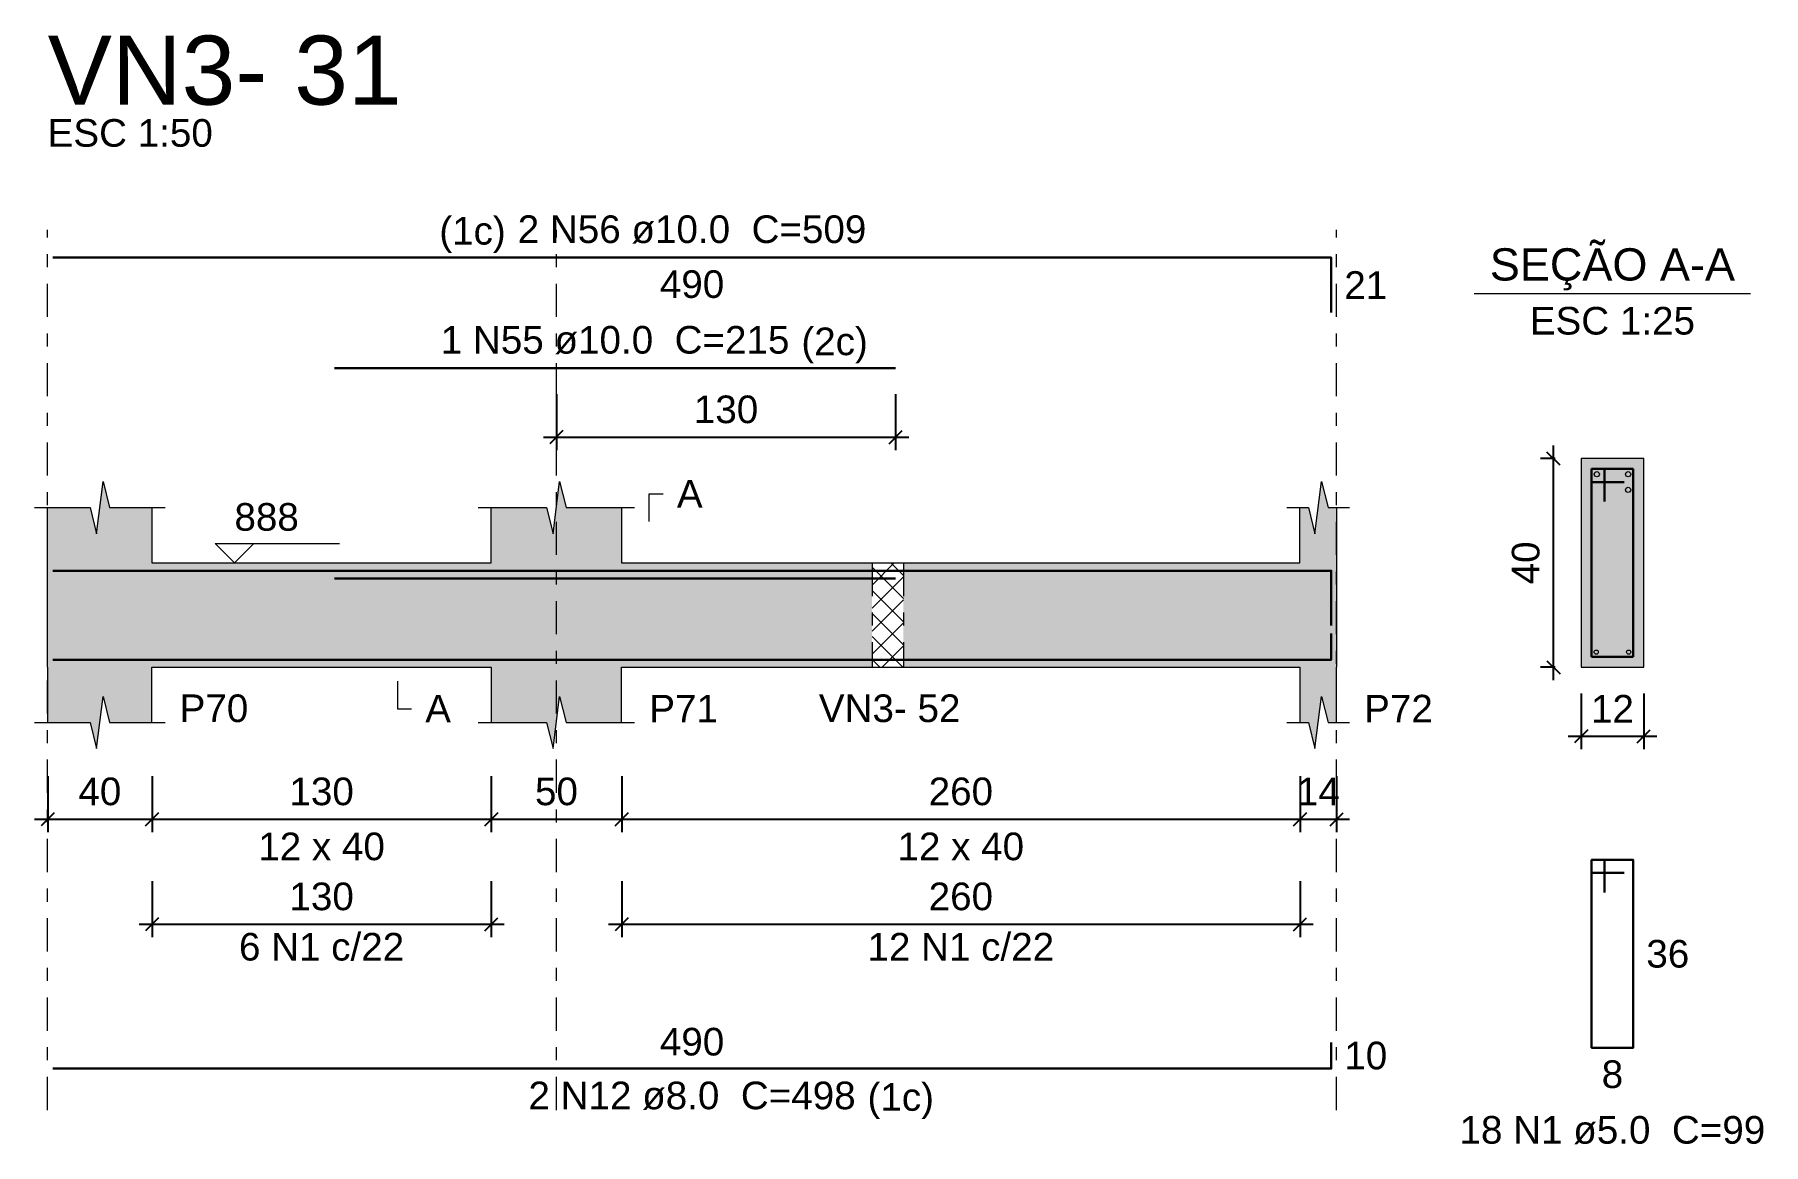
# Model space of a CAD drawing. Header units: millimetres. Extents: x -8 to 605, y -494 to 220.
# Drawn here: x 356.93 to 370.18, y -442.09 to -433.58 of the extents above; entities that cross this region are included whole.
import ezdxf

# ---------------------------------------------------------------- set-up
doc = ezdxf.new("R2010")
doc.units = ezdxf.units.MM
doc.header["$MEASUREMENT"] = 0
doc.linetypes.add('DASHDOT', pattern=[2.54, 1.27, -0.635, 0, -0.635])
doc.linetypes.add('NULL', pattern=[0])
for name, color, linetype, lineweight in [('Descrição da armadura', 7, 'Continuous', 0), ('DT-Barras na forma', 7, 'Continuous', 30), ('DT-Barras no corte', 5, 'Continuous', 5), ('DT-Barras rebatidas', 7, 'Continuous', 30), ('DT-Cotas', 7, 'Continuous', 5), ('DT-Forma', 5, 'Continuous', 5), ('DT-Hachura forma vigas', 252, 'Continuous', 5), ('DT-Hachura intersecção vigas', 9, 'Continuous', 5), ('DT-Hachura seção vigas', 252, 'Continuous', 5), ('DT-Pontilhado', 9, 'DASHDOT', 5), ('DT-Textos', 7, 'Continuous', 5), ('DT-Título', 5, 'Continuous', 20), ('Textos armaduras', 7, 'Continuous', 0)]:
    doc.layers.add(name, color=color, linetype=linetype, lineweight=lineweight)
doc.styles.add('Arial', font='arial.ttf')
doc.dimstyles.new('UM_25.000000', dxfattribs={"dimtxt": 0.18, "dimasz": 0.1, "dimexe": 0.1, "dimexo": 0.2, "dimgap": 0, "dimtad": 1, "dimtih": 1, "dimtoh": 1, "dimdec": 1, "dimlfac": 25, "dimzin": 0, "dimdsep": 46, "dimtxsty": 'Standard', "dimcen": 0.09, "dimdle": 0.1, "dimadec": 1, "dimazin": 2, "dimtfac": 1, "dimtdec": 4, "dimtofl": 0, "dimtmove": 0, "dimatfit": 3, "dimfxl": 1, "dimtolj": 1, "dimarcsym": 0})
doc.dimstyles.new('UM_50.000000', dxfattribs={"dimtxt": 0.18, "dimasz": 0.1, "dimexe": 0.1, "dimexo": 0.2, "dimgap": 0, "dimtad": 1, "dimtih": 1, "dimtoh": 1, "dimdec": 1, "dimlfac": 50, "dimzin": 0, "dimdsep": 46, "dimtxsty": 'Standard', "dimcen": 0.09, "dimdle": 0.1, "dimadec": 1, "dimazin": 2, "dimtfac": 1, "dimtdec": 4, "dimtofl": 0, "dimtmove": 0, "dimatfit": 3, "dimfxl": 1, "dimtolj": 1, "dimarcsym": 0})

# ---------------------------------------------------------------- blocks, each defined once
blk = doc.blocks.new('_Oblique')
at = {"color": 0, "linetype": 'ByBlock', "lineweight": -2}
blk.add_line((-0.5, -0.5), (0.5, 0.5), dxfattribs=at)
blk = doc.blocks.new('*D4859')
at = {"layer": 'Defpoints', "color": 0, "transparency": 16777216}
for p in [(357.031, -439.067), (357.831, -439.067), (357.831, -439.597)]:
    blk.add_point(p, dxfattribs=at)
at = {"layer": 'DT-Cotas', "color": 0, "lineweight": -2, "transparency": 16777216}
for p, q in [((357.031, -439.267), (357.031, -439.697)), ((357.831, -439.267), (357.831, -439.697)), ((356.931, -439.597), (357.931, -439.597))]:
    blk.add_line(p, q, dxfattribs=at)
at = {"layer": 'DT-Cotas', "color": 0, "lineweight": -2, "transparency": 16777216, "xscale": 0.1, "yscale": 0.1, "zscale": 0.1, "rotation": 180}
blk.add_blockref('_Oblique', (357.031, -439.597), dxfattribs=at)
at = {"layer": 'DT-Cotas', "color": 0, "lineweight": -2, "transparency": 16777216, "xscale": 0.1, "yscale": 0.1, "zscale": 0.1}
blk.add_blockref('_Oblique', (357.831, -439.597), dxfattribs=at)
at = {"layer": 'DT-Cotas', "color": 7, "transparency": 16777216, "insert": (357.431, -439.385), "char_height": 0.2118, "attachment_point": 5, "rotation": 0.0057, "style": 'Arial'}
blk.add_mtext('\\A1;40', dxfattribs=at)
blk = doc.blocks.new('*D4860')
at = {"layer": 'Defpoints', "color": 0, "transparency": 16777216}
for p in [(357.831, -439.067), (360.431, -439.067), (360.431, -439.597)]:
    blk.add_point(p, dxfattribs=at)
at = {"layer": 'DT-Cotas', "color": 0, "lineweight": -2, "transparency": 16777216}
for p, q in [((357.831, -439.267), (357.831, -439.697)), ((360.431, -439.267), (360.431, -439.697)), ((357.731, -439.597), (360.531, -439.597))]:
    blk.add_line(p, q, dxfattribs=at)
at = {"layer": 'DT-Cotas', "color": 0, "lineweight": -2, "transparency": 16777216, "xscale": 0.1, "yscale": 0.1, "zscale": 0.1, "rotation": 180}
blk.add_blockref('_Oblique', (357.831, -439.597), dxfattribs=at)
at = {"layer": 'DT-Cotas', "color": 0, "lineweight": -2, "transparency": 16777216, "xscale": 0.1, "yscale": 0.1, "zscale": 0.1}
blk.add_blockref('_Oblique', (360.431, -439.597), dxfattribs=at)
at = {"layer": 'DT-Cotas', "color": 7, "transparency": 16777216, "insert": (359.131, -439.385), "char_height": 0.2118, "attachment_point": 5, "rotation": 0.0057, "style": 'Arial'}
blk.add_mtext('\\A1;130', dxfattribs=at)
blk = doc.blocks.new('*D4861')
at = {"layer": 'Defpoints', "color": 0, "transparency": 16777216}
for p in [(360.431, -439.067), (361.431, -439.067), (361.431, -439.597)]:
    blk.add_point(p, dxfattribs=at)
at = {"layer": 'DT-Cotas', "color": 0, "lineweight": -2, "transparency": 16777216}
for p, q in [((360.431, -439.267), (360.431, -439.697)), ((361.431, -439.267), (361.431, -439.697)), ((360.331, -439.597), (361.531, -439.597))]:
    blk.add_line(p, q, dxfattribs=at)
at = {"layer": 'DT-Cotas', "color": 0, "lineweight": -2, "transparency": 16777216, "xscale": 0.1, "yscale": 0.1, "zscale": 0.1, "rotation": 180}
blk.add_blockref('_Oblique', (360.431, -439.597), dxfattribs=at)
at = {"layer": 'DT-Cotas', "color": 0, "lineweight": -2, "transparency": 16777216, "xscale": 0.1, "yscale": 0.1, "zscale": 0.1}
blk.add_blockref('_Oblique', (361.431, -439.597), dxfattribs=at)
at = {"layer": 'DT-Cotas', "color": 7, "transparency": 16777216, "insert": (360.931, -439.385), "char_height": 0.2118, "attachment_point": 5, "rotation": 0.0057, "style": 'Arial'}
blk.add_mtext('\\A1;50', dxfattribs=at)
blk = doc.blocks.new('*D4862')
at = {"layer": 'Defpoints', "color": 0, "transparency": 16777216}
for p in [(361.431, -439.067), (366.631, -439.067), (366.631, -439.597)]:
    blk.add_point(p, dxfattribs=at)
at = {"layer": 'DT-Cotas', "color": 0, "lineweight": -2, "transparency": 16777216}
for p, q in [((361.431, -439.267), (361.431, -439.697)), ((366.631, -439.267), (366.631, -439.697)), ((361.331, -439.597), (366.731, -439.597))]:
    blk.add_line(p, q, dxfattribs=at)
at = {"layer": 'DT-Cotas', "color": 0, "lineweight": -2, "transparency": 16777216, "xscale": 0.1, "yscale": 0.1, "zscale": 0.1, "rotation": 180}
blk.add_blockref('_Oblique', (361.431, -439.597), dxfattribs=at)
at = {"layer": 'DT-Cotas', "color": 0, "lineweight": -2, "transparency": 16777216, "xscale": 0.1, "yscale": 0.1, "zscale": 0.1}
blk.add_blockref('_Oblique', (366.631, -439.597), dxfattribs=at)
at = {"layer": 'DT-Cotas', "color": 7, "transparency": 16777216, "insert": (364.031, -439.385), "char_height": 0.2118, "attachment_point": 5, "rotation": 0.0057, "style": 'Arial'}
blk.add_mtext('\\A1;260', dxfattribs=at)
blk = doc.blocks.new('*D4863')
at = {"layer": 'Defpoints', "color": 0, "transparency": 16777216}
for p in [(366.631, -439.067), (366.911, -439.067), (366.911, -439.597)]:
    blk.add_point(p, dxfattribs=at)
at = {"layer": 'DT-Cotas', "color": 0, "lineweight": -2, "transparency": 16777216}
for p, q in [((366.631, -439.267), (366.631, -439.697)), ((366.911, -439.267), (366.911, -439.697)), ((366.531, -439.597), (367.011, -439.597))]:
    blk.add_line(p, q, dxfattribs=at)
at = {"layer": 'DT-Cotas', "color": 0, "lineweight": -2, "transparency": 16777216, "xscale": 0.1, "yscale": 0.1, "zscale": 0.1, "rotation": 180}
blk.add_blockref('_Oblique', (366.631, -439.597), dxfattribs=at)
at = {"layer": 'DT-Cotas', "color": 0, "lineweight": -2, "transparency": 16777216, "xscale": 0.1, "yscale": 0.1, "zscale": 0.1}
blk.add_blockref('_Oblique', (366.911, -439.597), dxfattribs=at)
at = {"layer": 'DT-Cotas', "color": 7, "transparency": 16777216, "insert": (366.771, -439.385), "char_height": 0.2118, "attachment_point": 5, "rotation": 0.0057, "style": 'Arial'}
blk.add_mtext('\\A1;14', dxfattribs=at)
blk = doc.blocks.new('*D4864')
at = {"layer": 'Defpoints', "color": 0, "transparency": 16777216}
for p in [(360.931, -436.139), (363.531, -436.139), (363.531, -436.668)]:
    blk.add_point(p, dxfattribs=at)
at = {"layer": 'DT-Cotas', "color": 0, "lineweight": -2, "transparency": 16777216}
for p, q in [((360.931, -436.339), (360.931, -436.768)), ((363.531, -436.339), (363.531, -436.768)), ((360.831, -436.668), (363.631, -436.668))]:
    blk.add_line(p, q, dxfattribs=at)
at = {"layer": 'DT-Cotas', "color": 0, "lineweight": -2, "transparency": 16777216, "xscale": 0.1, "yscale": 0.1, "zscale": 0.1, "rotation": 180}
blk.add_blockref('_Oblique', (360.931, -436.668), dxfattribs=at)
at = {"layer": 'DT-Cotas', "color": 0, "lineweight": -2, "transparency": 16777216, "xscale": 0.1, "yscale": 0.1, "zscale": 0.1}
blk.add_blockref('_Oblique', (363.531, -436.668), dxfattribs=at)
at = {"layer": 'DT-Cotas', "color": 7, "transparency": 16777216, "insert": (362.231, -436.456), "char_height": 0.2118, "attachment_point": 5, "rotation": 0.0057, "style": 'Arial'}
blk.add_mtext('\\A1;130', dxfattribs=at)
blk = doc.blocks.new('*D4865')
at = {"layer": 'Defpoints', "color": 0, "transparency": 16777216}
for p in [(368.574, -436.832), (368.786, -436.832), (368.786, -438.432)]:
    blk.add_point(p, dxfattribs=at)
at = {"layer": 'DT-Cotas', "color": 0, "lineweight": -2, "transparency": 16777216}
for p, q in [((368.574, -438.532), (368.574, -436.732)), ((368.586, -436.832), (368.474, -436.832)), ((368.586, -438.432), (368.474, -438.432))]:
    blk.add_line(p, q, dxfattribs=at)
at = {"layer": 'DT-Cotas', "color": 0, "lineweight": -2, "transparency": 16777216, "xscale": 0.1, "yscale": 0.1, "zscale": 0.1}
for p, rotation in [((368.574, -436.832), 90), ((368.574, -438.432), 270)]:
    blk.add_blockref('_Oblique', p, dxfattribs=dict(at, rotation=rotation))
at = {"layer": 'DT-Cotas', "color": 7, "transparency": 16777216, "insert": (368.362, -437.632), "char_height": 0.2118, "attachment_point": 5, "rotation": 90, "style": 'Arial'}
blk.add_mtext('\\A1;40', dxfattribs=at)
blk = doc.blocks.new('*D4866')
at = {"layer": 'Defpoints', "color": 0, "transparency": 16777216}
for p in [(368.786, -438.432), (369.266, -438.432), (369.266, -438.961)]:
    blk.add_point(p, dxfattribs=at)
at = {"layer": 'DT-Cotas', "color": 0, "lineweight": -2, "transparency": 16777216}
for p, q in [((368.786, -438.632), (368.786, -439.061)), ((369.266, -438.632), (369.266, -439.061)), ((368.686, -438.961), (369.366, -438.961))]:
    blk.add_line(p, q, dxfattribs=at)
at = {"layer": 'DT-Cotas', "color": 0, "lineweight": -2, "transparency": 16777216, "xscale": 0.1, "yscale": 0.1, "zscale": 0.1, "rotation": 180}
blk.add_blockref('_Oblique', (368.786, -438.961), dxfattribs=at)
at = {"layer": 'DT-Cotas', "color": 0, "lineweight": -2, "transparency": 16777216, "xscale": 0.1, "yscale": 0.1, "zscale": 0.1}
blk.add_blockref('_Oblique', (369.266, -438.961), dxfattribs=at)
at = {"layer": 'DT-Cotas', "color": 7, "transparency": 16777216, "insert": (369.026, -438.75), "char_height": 0.2118, "attachment_point": 5, "rotation": 0.0057, "style": 'Arial'}
blk.add_mtext('\\A1;12', dxfattribs=at)
blk = doc.blocks.new('*D4867')
at = {"layer": 'Defpoints', "color": 0, "transparency": 16777216}
for p in [(357.831, -439.872), (360.431, -439.872), (360.431, -440.402)]:
    blk.add_point(p, dxfattribs=at)
at = {"layer": 'DT-Cotas', "color": 0, "lineweight": -2, "transparency": 16777216}
for p, q in [((357.831, -440.072), (357.831, -440.502)), ((360.431, -440.072), (360.431, -440.502)), ((357.731, -440.402), (360.531, -440.402))]:
    blk.add_line(p, q, dxfattribs=at)
at = {"layer": 'DT-Cotas', "color": 0, "lineweight": -2, "transparency": 16777216, "xscale": 0.1, "yscale": 0.1, "zscale": 0.1, "rotation": 180}
blk.add_blockref('_Oblique', (357.831, -440.402), dxfattribs=at)
at = {"layer": 'DT-Cotas', "color": 0, "lineweight": -2, "transparency": 16777216, "xscale": 0.1, "yscale": 0.1, "zscale": 0.1}
blk.add_blockref('_Oblique', (360.431, -440.402), dxfattribs=at)
at = {"layer": 'DT-Cotas', "color": 7, "transparency": 16777216, "insert": (359.131, -440.19), "char_height": 0.2118, "attachment_point": 5, "rotation": 0.0057, "style": 'Arial'}
blk.add_mtext('\\A1;130', dxfattribs=at)
blk = doc.blocks.new('*D4868')
at = {"layer": 'Defpoints', "color": 0, "transparency": 16777216}
for p in [(361.431, -439.872), (366.631, -439.872), (366.631, -440.402)]:
    blk.add_point(p, dxfattribs=at)
at = {"layer": 'DT-Cotas', "color": 0, "lineweight": -2, "transparency": 16777216}
for p, q in [((361.431, -440.072), (361.431, -440.502)), ((366.631, -440.072), (366.631, -440.502)), ((361.331, -440.402), (366.731, -440.402))]:
    blk.add_line(p, q, dxfattribs=at)
at = {"layer": 'DT-Cotas', "color": 0, "lineweight": -2, "transparency": 16777216, "xscale": 0.1, "yscale": 0.1, "zscale": 0.1, "rotation": 180}
blk.add_blockref('_Oblique', (361.431, -440.402), dxfattribs=at)
at = {"layer": 'DT-Cotas', "color": 0, "lineweight": -2, "transparency": 16777216, "xscale": 0.1, "yscale": 0.1, "zscale": 0.1}
blk.add_blockref('_Oblique', (366.631, -440.402), dxfattribs=at)
at = {"layer": 'DT-Cotas', "color": 7, "transparency": 16777216, "insert": (364.031, -440.19), "char_height": 0.2118, "attachment_point": 5, "rotation": 0.0057, "style": 'Arial'}
blk.add_mtext('\\A1;260', dxfattribs=at)

msp = doc.modelspace()

# ---------------------------------------------------------------- hatches: boundary and pattern name
at = {"layer": 'DT-Hachura forma vigas', "linetype": 'Continuous'}
for points in [[(361.4305, -438.4318), (363.3505, -438.4318), (363.3505, -437.6318), (361.4305, -437.6318), (361.4305, -437.2082), (361.0055, -437.2082), (360.9555, -437.0082), (360.9055, -437.4082), (360.8555, -437.2082), (360.4305, -437.2082), (360.4305, -437.6318), (357.8305, -437.6318), (357.8305, -437.2082), (357.5055, -437.2082), (357.4555, -437.0082), (357.4055, -437.4082), (357.3555, -437.2082), (357.0305, -437.2082), (357.0305, -437.6318), (357.0305, -438.4318), (357.0305, -438.8554), (357.3555, -438.8554), (357.4055, -439.0554), (357.4555, -438.6554), (357.5055, -438.8554), (357.8305, -438.8554), (357.8305, -438.4318), (360.4305, -438.4318), (360.4305, -438.8554), (360.8555, -438.8554), (360.9055, -439.0554), (360.9555, -438.6554), (361.0055, -438.8554), (361.4305, -438.8554), (361.4305, -438.4318)], [(366.9105, -438.8554), (366.9105, -438.4318), (366.9105, -437.6318), (366.9105, -437.2082), (366.8455, -437.2082), (366.7955, -437.0082), (366.7455, -437.4082), (366.6955, -437.2082), (366.6305, -437.2082), (366.6305, -437.6318), (363.5905, -437.6318), (363.5905, -438.4318), (366.6305, -438.4318), (366.6305, -438.8554), (366.6955, -438.8554), (366.7455, -439.0554), (366.7955, -438.6554), (366.8455, -438.8554), (366.9105, -438.8554)]]:
    msp.add_hatch(color=252, dxfattribs=at).paths.add_polyline_path(points)
at = {"layer": 'DT-Hachura intersecção vigas', "linetype": 'Continuous'}
h = msp.add_hatch(dxfattribs=at)
h.set_pattern_fill('ANSI37', color=9, style=0)
h.set_pattern_definition([(45, (353.43051, -485.02144), (-0.08838835, 0.08838835), []), (135, (353.43051, -485.02144), (-0.08838835, -0.08838835), [])])
h.paths.add_polyline_path([(363.3505, -438.4318), (363.5905, -438.4318), (363.5905, -437.6318), (363.3505, -437.6318), (363.3505, -438.4318)])
at = {"layer": 'DT-Hachura seção vigas', "linetype": 'Continuous'}
msp.add_hatch(color=252, dxfattribs=at).paths.add_polyline_path([(368.7857, -438.4318), (368.7857, -438.4318), (369.2657, -438.4318), (369.2657, -436.8318), (368.7857, -436.8318), (368.7857, -438.4318)])

# ---------------------------------------------------------------- linework, layer by layer
at = {"layer": 'DT-Barras na forma'}
for p, q in [((368.9657, -436.9118), (368.8657, -436.9118)), ((368.8657, -436.9118), (368.8657, -438.3518)), ((369.1857, -436.9118), (368.8657, -436.9118)), ((368.8657, -436.9118), (368.8657, -437.0118)), ((368.9657, -437.1618), (368.9657, -436.9118)), ((369.1857, -438.3518), (369.1857, -436.9118)), ((368.8657, -437.0118), (369.1157, -437.0118)), ((368.8657, -438.3518), (369.1857, -438.3518))]:
    msp.add_line(p, q, dxfattribs=at)
for points in [[(357.0705, -437.6918), (366.8705, -437.6918), (366.8705, -438.112)], [(359.2305, -437.7518), (363.5305, -437.7518)], [(357.0705, -438.3738), (366.8705, -438.3738), (366.8705, -438.1738)]]:
    msp.add_lwpolyline(points, dxfattribs=at)
at = {"layer": 'DT-Barras no corte'}
for centre, radius in [((368.9057, -436.9518), 0.02), ((369.1457, -436.9518), 0.02), ((369.1457, -437.0718), 0.02), ((368.9017, -438.3158), 0.016), ((369.1497, -438.3158), 0.016)]:
    msp.add_circle(centre, radius, dxfattribs=at)
at = {"layer": 'DT-Barras rebatidas'}
for points in [[(357.0705, -435.2914), (366.8705, -435.2914), (366.8705, -435.7116)], [(359.2305, -436.1386), (363.5305, -436.1386)], [(368.9657, -440.1585), (368.9657, -439.9085), (368.8657, -439.9085), (368.8657, -441.3485), (369.1857, -441.3485), (369.1857, -439.9085), (368.8657, -439.9085), (368.8657, -440.0085), (369.1157, -440.0085)], [(357.0705, -441.5085), (366.8705, -441.5085), (366.8705, -441.3085)]]:
    msp.add_lwpolyline(points, dxfattribs=at)
at = {"layer": 'DT-Forma'}
for p, q in [((369.2657, -436.8318), (368.7857, -436.8318)), ((368.7857, -436.8318), (368.7857, -438.4318)), ((369.2657, -438.4318), (369.2657, -436.8318)), ((357.4055, -437.4082), (357.4555, -437.0082)), ((357.4555, -437.0082), (357.5055, -437.2082)), ((360.9055, -437.4082), (360.9555, -437.0082)), ((360.9555, -437.0082), (361.0055, -437.2082)), ((366.7455, -437.4082), (366.7955, -437.0082)), ((366.7955, -437.0082), (366.8455, -437.2082)), ((356.9305, -437.2082), (357.3555, -437.2082)), ((357.0305, -437.6318), (357.0305, -437.2082)), ((357.3555, -437.2082), (357.4055, -437.4082)), ((357.5055, -437.2082), (357.9305, -437.2082)), ((357.8305, -437.2082), (357.8305, -437.6318)), ((360.3305, -437.2082), (360.8555, -437.2082)), ((360.4305, -437.6318), (360.4305, -437.2082)), ((360.8555, -437.2082), (360.9055, -437.4082)), ((361.0055, -437.2082), (361.5305, -437.2082)), ((361.4305, -437.2082), (361.4305, -437.6318)), ((366.5305, -437.2082), (366.6955, -437.2082)), ((366.6305, -437.6318), (366.6305, -437.2082)), ((366.6955, -437.2082), (366.7455, -437.4082)), ((366.8455, -437.2082), (367.0105, -437.2082)), ((366.9105, -437.2082), (366.9105, -437.6318)), ((357.8305, -437.6318), (360.4305, -437.6318)), ((361.4305, -437.6318), (363.3505, -437.6318)), ((363.3505, -437.6318), (363.5905, -437.6318)), ((363.5905, -437.6318), (366.6305, -437.6318)), ((357.0305, -438.4318), (357.0305, -438.8554)), ((357.8305, -438.8554), (357.8305, -438.4318)), ((357.8305, -438.4318), (360.4305, -438.4318)), ((360.4305, -438.4318), (360.4305, -438.8554)), ((361.4305, -438.8554), (361.4305, -438.4318)), ((361.4305, -438.4318), (363.3505, -438.4318)), ((363.3505, -438.4318), (363.5905, -438.4318)), ((363.5905, -438.4318), (366.6305, -438.4318)), ((366.6305, -438.4318), (366.6305, -438.8554)), ((366.9105, -438.8554), (366.9105, -438.4318)), ((368.7857, -438.4318), (369.2657, -438.4318)), ((357.4055, -439.0554), (357.4555, -438.6554)), ((357.4555, -438.6554), (357.5055, -438.8554)), ((360.9055, -439.0554), (360.9555, -438.6554)), ((360.9555, -438.6554), (361.0055, -438.8554)), ((366.7455, -439.0554), (366.7955, -438.6554)), ((366.7955, -438.6554), (366.8455, -438.8554)), ((356.9305, -438.8554), (357.3555, -438.8554)), ((357.3555, -438.8554), (357.4055, -439.0554)), ((357.5055, -438.8554), (357.9305, -438.8554)), ((360.3305, -438.8554), (360.8555, -438.8554)), ((360.8555, -438.8554), (360.9055, -439.0554)), ((361.0055, -438.8554), (361.5305, -438.8554)), ((366.5305, -438.8554), (366.6955, -438.8554)), ((366.6955, -438.8554), (366.7455, -439.0554)), ((366.8455, -438.8554), (367.0105, -438.8554))]:
    msp.add_line(p, q, dxfattribs=at)
at = {"layer": 'DT-Forma', "linetype": 'Continuous'}
for p, q in [((357.0305, -438.4318), (357.0305, -437.6318)), ((366.9105, -437.6318), (366.9105, -438.4318))]:
    msp.add_line(p, q, dxfattribs=at)
at = {"layer": 'DT-Pontilhado', "ltscale": 0.2}
for p, q in [((357.0305, -441.8262), (357.0305, -435.0796)), ((360.9305, -441.8262), (360.9305, -435.0796)), ((366.9105, -441.8262), (366.9105, -435.0796)), ((363.3505, -437.6318), (363.3505, -438.4318)), ((363.5905, -437.6318), (363.5905, -438.4318))]:
    msp.add_line(p, q, dxfattribs=at)
at = {"layer": 'DT-Textos'}
msp.add_line((367.9667, -435.5669), (370.0847, -435.5669), dxfattribs=at)
for points in [[(361.6423, -437.3141), (361.6423, -437.1023), (361.7482, -437.1023)], [(358.6105, -437.4836), (358.4623, -437.6318), (358.314, -437.4836), (359.2671, -437.4836)], [(359.7133, -438.5377), (359.7133, -438.7495), (359.8192, -438.7495)]]:
    msp.add_lwpolyline(points, dxfattribs=at)

# ---------------------------------------------------------------- texts
at = {"layer": 'Descrição da armadura', "linetype": 'NULL', "char_height": 0.2118, "attachment_point": 8, "line_spacing_factor": 0.9, "style": 'Arial'}
for s, insert, width in [('2 N56 ø10.0  C=509', (361.9705, -435.1851), 5.344721), ('1 N55 ø10.0  C=215', (361.3805, -436.0331), 5.344721), ('6 N1 c/22', (359.1305, -440.6833), 2.53256), ('12 N1 c/22', (364.0305, -440.6833), 2.86156), ('2 N12 ø8.0  C=498', (361.9705, -441.8261), 5.015721), ('18 N1 ø5.0  C=99', (369.0255, -442.0901), 4.686721)]:
    msp.add_mtext(s, dxfattribs=dict(at, insert=insert, width=width))
at = {"layer": 'DT-Textos', "linetype": 'NULL', "line_spacing_factor": 0.798, "style": 'Arial'}
for s, insert, char_height, width, attachment_point in [('ESC 1:50', (357.0305, -434.4441), 0.2118, 2.532883, 7), ('(1c)', (360.5425, -435.255), 0.2118, 1.018965, 9), ('SEÇÃO A-A', (369.0255, -435.543), 0.2471, 3.760741, 8), ('ESC 1:25', (369.0255, -435.8841), 0.2118, 2.532883, 8), ('(2c)', (362.8085, -436.103), 0.2118, 1.018965, 7), ('A', (361.8545, -437.2081), 0.2118, 0.394865, 7), ('888', (358.4625, -437.3881), 0.2118, 0.987001, 7), ('P70', (358.0425, -438.8551), 0.2118, 1.052866, 7), ('A', (359.9253, -438.8551), 0.2118, 0.394865, 7), ('P71', (361.6425, -438.8551), 0.2118, 1.052866, 7), ('VN3- 52', (362.9425, -438.8551), 0.2118, 2.170627, 7), ('P72', (367.1225, -438.8551), 0.2118, 1.052866, 7), ('12 x 40', (359.1305, -439.9141), 0.2118, 1.940747, 8), ('12 x 40', (364.0305, -439.9141), 0.2118, 1.940747, 8), ('(1c)', (363.3155, -441.896), 0.2118, 1.018965, 7)]:
    msp.add_mtext(s, dxfattribs=dict(at, insert=insert, char_height=char_height, width=width, attachment_point=attachment_point))
at = {"layer": 'DT-Título', "linetype": 'NULL', "insert": (357.0305, -434.1263), "char_height": 0.5295, "width": 5.426568, "attachment_point": 7, "line_spacing_factor": 0.798, "style": 'Arial'}
msp.add_mtext('VN3- 31', dxfattribs=at)
at = {"layer": 'Textos armaduras', "linetype": 'NULL', "char_height": 0.2118, "line_spacing_factor": 0.9, "style": 'Arial'}
for s, insert, width, attachment_point in [('490', (361.9705, -435.3887), 1.387001, 2), ('21', (366.9705, -435.3956), 1.058001, 1), ('36', (369.2857, -440.5226), 1.058001, 1), ('490', (361.9705, -441.4112), 1.387001, 8), ('10', (366.9705, -441.3026), 1.058001, 1), ('8', (369.0257, -441.4458), 0.729, 2)]:
    msp.add_mtext(s, dxfattribs=dict(at, insert=insert, width=width, attachment_point=attachment_point))

# ---------------------------------------------------------------- dimensions: what is measured, and where the dimension line sits
at = {"layer": 'DT-Cotas'}
for base, p1, p2, dimstyle, override, picture, middle in [((363.5305, -436.6681), (360.9305, -436.1386), (363.5305, -436.1386), 'UM_50.000000', {"dimtxt": 0.2118, "dimasz": 0.1, "dimexe": 0.1, "dimexo": 0.2, "dimtad": 1, "dimtih": 0, "dimtoh": 0, "dimdec": 1, "dimlfac": 50, "dimzin": 8, "dimtxsty": 'Arial', "dimblk": 'Oblique', "dimblk1": 'Oblique', "dimblk2": 'Oblique', "dimsah": 1, "dimdle": 0.1, "dimse1": 0, "dimse2": 0, "dimclrt": 7, "dimadec": 1, "dimazin": 3, "dimtmove": 2, "dimldrblk": 'Oblique'}, '*D4864', (362.2305, -436.4563)), ((369.2657, -438.9613), (368.7857, -438.4318), (369.2657, -438.4318), 'UM_25.000000', {"dimtxt": 0.2118, "dimasz": 0.1, "dimexe": 0.1, "dimexo": 0.2, "dimtad": 1, "dimtih": 0, "dimtoh": 0, "dimdec": 1, "dimlfac": 25, "dimzin": 8, "dimtxsty": 'Arial', "dimblk": 'Oblique', "dimblk1": 'Oblique', "dimblk2": 'Oblique', "dimsah": 1, "dimdle": 0.1, "dimse1": 0, "dimse2": 0, "dimclrt": 7, "dimadec": 1, "dimazin": 3, "dimtmove": 2, "dimldrblk": 'Oblique'}, '*D4866', (369.0257, -438.7495)), ((357.8305, -439.5967), (357.0305, -439.0672), (357.8305, -439.0672), 'UM_50.000000', {"dimtxt": 0.2118, "dimasz": 0.1, "dimexe": 0.1, "dimexo": 0.2, "dimtad": 1, "dimtih": 0, "dimtoh": 0, "dimdec": 1, "dimlfac": 50, "dimzin": 8, "dimtxsty": 'Arial', "dimblk": 'Oblique', "dimblk1": 'Oblique', "dimblk2": 'Oblique', "dimsah": 1, "dimdle": 0.1, "dimse1": 0, "dimse2": 0, "dimclrt": 7, "dimadec": 1, "dimazin": 3, "dimtmove": 2, "dimldrblk": 'Oblique'}, '*D4859', (357.4305, -439.3849)), ((360.4305, -439.5967), (357.8305, -439.0672), (360.4305, -439.0672), 'UM_50.000000', {"dimtxt": 0.2118, "dimasz": 0.1, "dimexe": 0.1, "dimexo": 0.2, "dimtad": 1, "dimtih": 0, "dimtoh": 0, "dimdec": 1, "dimlfac": 50, "dimzin": 8, "dimtxsty": 'Arial', "dimblk": 'Oblique', "dimblk1": 'Oblique', "dimblk2": 'Oblique', "dimsah": 1, "dimdle": 0.1, "dimse1": 0, "dimse2": 0, "dimclrt": 7, "dimadec": 1, "dimazin": 3, "dimtmove": 2, "dimldrblk": 'Oblique'}, '*D4860', (359.1305, -439.3849)), ((361.4305, -439.5967), (360.4305, -439.0672), (361.4305, -439.0672), 'UM_50.000000', {"dimtxt": 0.2118, "dimasz": 0.1, "dimexe": 0.1, "dimexo": 0.2, "dimtad": 1, "dimtih": 0, "dimtoh": 0, "dimdec": 1, "dimlfac": 50, "dimzin": 8, "dimtxsty": 'Arial', "dimblk": 'Oblique', "dimblk1": 'Oblique', "dimblk2": 'Oblique', "dimsah": 1, "dimdle": 0.1, "dimse1": 0, "dimse2": 0, "dimclrt": 7, "dimadec": 1, "dimazin": 3, "dimtmove": 2, "dimldrblk": 'Oblique'}, '*D4861', (360.9305, -439.3849)), ((366.6305, -439.5967), (361.4305, -439.0672), (366.6305, -439.0672), 'UM_50.000000', {"dimtxt": 0.2118, "dimasz": 0.1, "dimexe": 0.1, "dimexo": 0.2, "dimtad": 1, "dimtih": 0, "dimtoh": 0, "dimdec": 1, "dimlfac": 50, "dimzin": 8, "dimtxsty": 'Arial', "dimblk": 'Oblique', "dimblk1": 'Oblique', "dimblk2": 'Oblique', "dimsah": 1, "dimdle": 0.1, "dimse1": 0, "dimse2": 0, "dimclrt": 7, "dimadec": 1, "dimazin": 3, "dimtmove": 2, "dimldrblk": 'Oblique'}, '*D4862', (364.0305, -439.3849)), ((366.9105, -439.5967), (366.6305, -439.0672), (366.9105, -439.0672), 'UM_50.000000', {"dimtxt": 0.2118, "dimasz": 0.1, "dimexe": 0.1, "dimexo": 0.2, "dimtad": 1, "dimtih": 0, "dimtoh": 0, "dimdec": 1, "dimlfac": 50, "dimzin": 8, "dimtxsty": 'Arial', "dimblk": 'Oblique', "dimblk1": 'Oblique', "dimblk2": 'Oblique', "dimsah": 1, "dimdle": 0.1, "dimse1": 0, "dimse2": 0, "dimclrt": 7, "dimadec": 1, "dimazin": 3, "dimtmove": 2, "dimldrblk": 'Oblique'}, '*D4863', (366.7705, -439.3849)), ((360.4305, -440.4016), (357.8305, -439.8721), (360.4305, -439.8721), 'UM_50.000000', {"dimtxt": 0.2118, "dimasz": 0.1, "dimexe": 0.1, "dimexo": 0.2, "dimtad": 1, "dimtih": 0, "dimtoh": 0, "dimdec": 1, "dimlfac": 50, "dimzin": 8, "dimtxsty": 'Arial', "dimblk": 'Oblique', "dimblk1": 'Oblique', "dimblk2": 'Oblique', "dimsah": 1, "dimdle": 0.1, "dimse1": 0, "dimse2": 0, "dimclrt": 7, "dimadec": 1, "dimazin": 3, "dimtmove": 2, "dimldrblk": 'Oblique'}, '*D4867', (359.1305, -440.1898)), ((366.6305, -440.4016), (361.4305, -439.8721), (366.6305, -439.8721), 'UM_50.000000', {"dimtxt": 0.2118, "dimasz": 0.1, "dimexe": 0.1, "dimexo": 0.2, "dimtad": 1, "dimtih": 0, "dimtoh": 0, "dimdec": 1, "dimlfac": 50, "dimzin": 8, "dimtxsty": 'Arial', "dimblk": 'Oblique', "dimblk1": 'Oblique', "dimblk2": 'Oblique', "dimsah": 1, "dimdle": 0.1, "dimse1": 0, "dimse2": 0, "dimclrt": 7, "dimadec": 1, "dimazin": 3, "dimtmove": 2, "dimldrblk": 'Oblique'}, '*D4868', (364.0305, -440.1898))]:
    dim = msp.add_linear_dim(base=base, p1=p1, p2=p2, dimstyle=dimstyle, override=override, dxfattribs=at)
    dim.commit()
    dim.dimension.update_dxf_attribs({"geometry": picture, "text_midpoint": middle, "dimtype": 160, "text_rotation": 0.00573})
dim = msp.add_linear_dim(base=(368.5739, -436.8318), p1=(368.7857, -438.4318), p2=(368.7857, -436.8318), angle=90, dimstyle='UM_25.000000', override={"dimtxt": 0.2118, "dimasz": 0.1, "dimexe": 0.1, "dimexo": 0.2, "dimtad": 1, "dimtih": 0, "dimtoh": 0, "dimdec": 1, "dimlfac": 25, "dimzin": 8, "dimtxsty": 'Arial', "dimblk": 'Oblique', "dimblk1": 'Oblique', "dimblk2": 'Oblique', "dimsah": 1, "dimdle": 0.1, "dimse1": 0, "dimse2": 0, "dimclrt": 7, "dimadec": 1, "dimazin": 3, "dimtmove": 2, "dimldrblk": 'Oblique'}, dxfattribs=at)
dim.commit()
dim.dimension.update_dxf_attribs({"geometry": '*D4865', "text_midpoint": (368.3621, -437.6318), "dimtype": 160, "text_rotation": 90})

doc.saveas('drawing.dxf')
